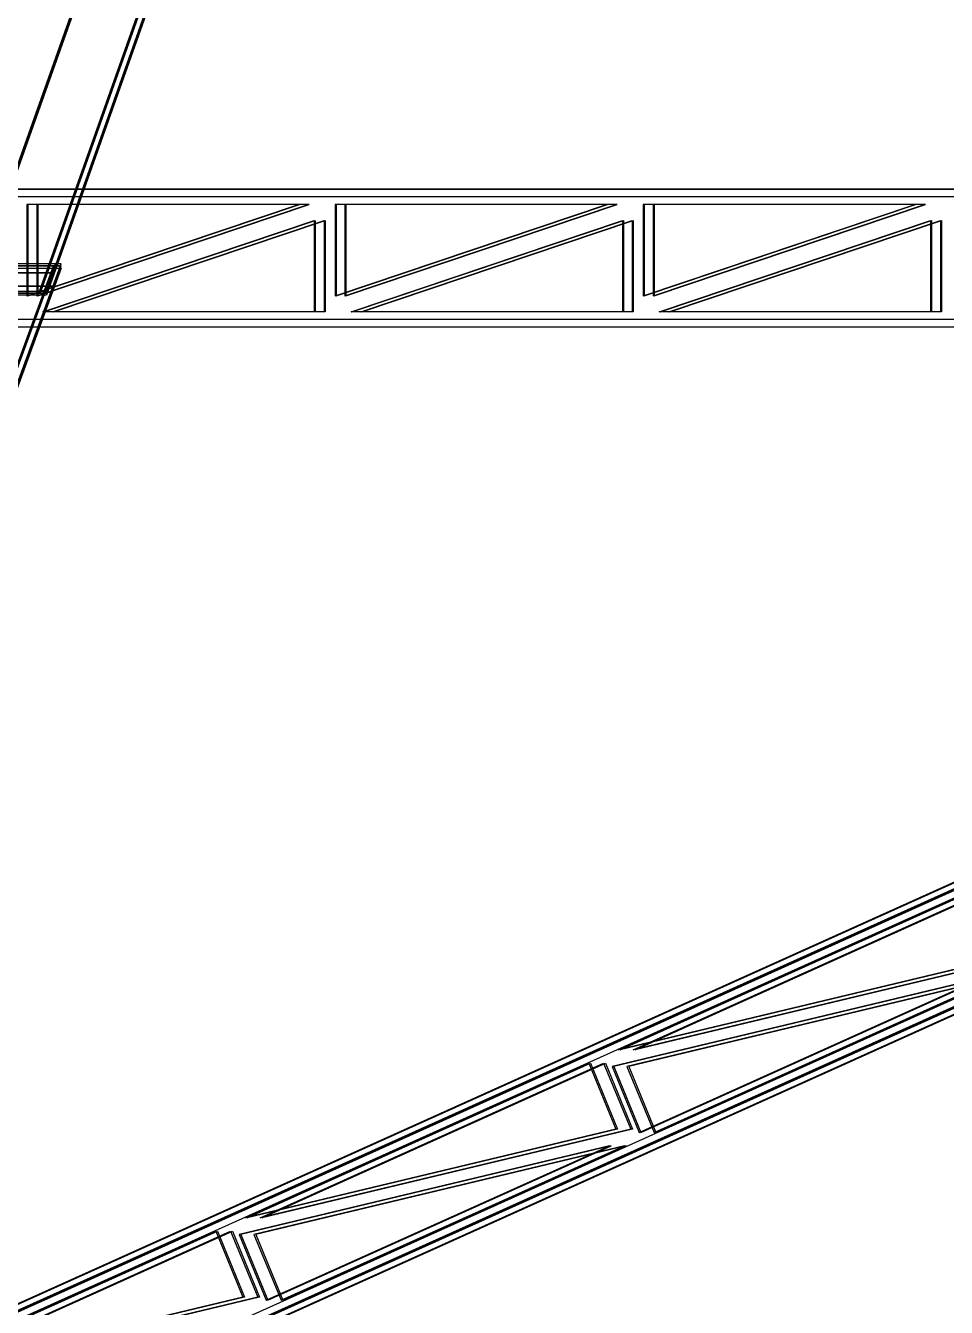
# Model space of a CAD drawing. Header units: millimetres. Extents: x -48000 to 1060615, y -2000 to 333000.
# Drawn here: x -27645 to -25243, y 25319 to 28662 of the extents above; entities that cross this region are included whole.
import ezdxf

# ---------------------------------------------------------------- set-up
doc = ezdxf.new("R2010")
doc.units = ezdxf.units.MM
doc.layers.add('D-STR-STRC', color=7, linetype='Continuous', lineweight=25)

msp = doc.modelspace()

# ---------------------------------------------------------------- linework, layer by layer
at = {"layer": 'D-STR-STRC'}
for points in [[(-31179.55, 27969.79), (-27590.48, 27969.79), (-23312.53, 40040.9), (-26661.6, 40040.9)], [(-31179.55, 27964.44), (-27590.48, 27964.44), (-23312.53, 40035.56), (-26661.6, 40035.56)], [(-27590.48, 27958.83), (-31179.55, 27958.83), (-26661.6, 40029.95), (-23312.53, 40029.95)], [(-27605.56, 27969.79), (-27605.56, 27969.79), (-23327.61, 40040.9), (-23327.61, 40040.9)], [(-30956.71, 28050.02), (-27754.86, 28050.02), (-26381.61, 31913.26), (-29514.91, 31913.26)], [(-30956.71, 28044.67), (-27754.86, 28044.67), (-26381.61, 31907.92), (-29514.91, 31907.92)], [(-27577.13, 28050.02), (-27577.13, 28050.02), (-26208.01, 31913.26), (-26208.01, 31913.26)], [(-27562.05, 28044.67), (-27562.05, 28044.67), (-26192.93, 31907.92), (-26192.93, 31907.92)], [(-27755.02, 28044.21), (-30956.88, 28044.21), (-29890.16, 30902.45), (-26739.02, 30902.45)], [(-27755.02, 28038.6), (-30956.88, 28038.6), (-29890.16, 30896.84), (-26739.02, 30896.84)], [(-21236.23, 28235.56), (-21236.23, 27875.56), (-30885.25, 27875.56), (-30885.25, 28235.56)], [(-21236.23, 28235.56), (-21236.23, 27875.56), (-30885.25, 27875.56), (-30885.25, 28235.56)], [(-21233.74, 28235.56), (-21233.74, 27875.56), (-30882.76, 27875.56), (-30882.76, 28235.56)], [(-21233.74, 28235.56), (-21233.74, 27875.56), (-30882.76, 27875.56), (-30882.76, 28235.56)], [(-21210.71, 28235.56), (-21210.71, 27875.56), (-30859.72, 27875.56), (-30859.72, 28235.56)], [(-21210.71, 28235.56), (-21210.71, 27875.56), (-30859.72, 27875.56), (-30859.72, 28235.56)], [(-21208.22, 28235.56), (-21208.22, 27875.56), (-30857.23, 27875.56), (-30857.23, 28235.56)], [(-21208.22, 28235.56), (-21208.22, 27875.56), (-30857.23, 27875.56), (-30857.23, 28235.56)], [(-32979.54, 22937.77), (-32866.03, 22662.23), (-21187.28, 27917.78), (-21300.79, 28193.33)], [(-32979.54, 22937.77), (-32866.03, 22662.23), (-21187.28, 27917.78), (-21300.79, 28193.33)], [(-32974.89, 22937.77), (-32861.38, 22662.23), (-21182.63, 27917.78), (-21296.14, 28193.33)], [(-32974.89, 22937.77), (-32861.38, 22662.23), (-21182.63, 27917.78), (-21296.14, 28193.33)], [(-32940.57, 22937.77), (-32827.06, 22662.23), (-21148.31, 27917.78), (-21261.82, 28193.33)], [(-32940.57, 22937.77), (-32827.06, 22662.23), (-21148.31, 27917.78), (-21261.82, 28193.33)], [(-32935.92, 22937.77), (-32822.41, 22662.23), (-21143.66, 27917.78), (-21257.17, 28193.33)], [(-32935.92, 22937.77), (-32822.41, 22662.23), (-21143.66, 27917.78), (-21257.17, 28193.33)], [(-26933.48, 28195.56), (-27641.74, 28195.56), (-27641.74, 27957.56)], [(-26933.48, 28195.56), (-27641.74, 28195.56), (-27641.74, 27957.56)], [(-26930.99, 28195.56), (-27639.25, 28195.56), (-27639.25, 27957.56)], [(-26930.99, 28195.56), (-27639.25, 28195.56), (-27639.25, 27957.56)], [(-26907.95, 28195.56), (-27616.22, 28195.56), (-27616.22, 27957.56)], [(-26907.95, 28195.56), (-27616.22, 28195.56), (-27616.22, 27957.56)], [(-26905.46, 28195.56), (-27613.73, 28195.56), (-27613.73, 27957.56)], [(-26905.46, 28195.56), (-27613.73, 28195.56), (-27613.73, 27957.56)], [(-26129.39, 28195.56), (-26837.66, 28195.56), (-26837.66, 27957.56)], [(-26129.39, 28195.56), (-26837.66, 28195.56), (-26837.66, 27957.56)], [(-26126.9, 28195.56), (-26835.17, 28195.56), (-26835.17, 27957.56)], [(-26126.9, 28195.56), (-26835.17, 28195.56), (-26835.17, 27957.56)], [(-26103.87, 28195.56), (-26812.13, 28195.56), (-26812.13, 27957.56)], [(-26103.87, 28195.56), (-26812.13, 28195.56), (-26812.13, 27957.56)], [(-26101.38, 28195.56), (-26809.64, 28195.56), (-26809.64, 27957.56)], [(-26101.38, 28195.56), (-26809.64, 28195.56), (-26809.64, 27957.56)], [(-25325.31, 28195.56), (-26033.57, 28195.56), (-26033.57, 27957.56)], [(-25325.31, 28195.56), (-26033.57, 28195.56), (-26033.57, 27957.56)], [(-25322.82, 28195.56), (-26031.08, 28195.56), (-26031.08, 27957.56)], [(-25322.82, 28195.56), (-26031.08, 28195.56), (-26031.08, 27957.56)], [(-25299.78, 28195.56), (-26008.05, 28195.56), (-26008.05, 27957.56)], [(-25299.78, 28195.56), (-26008.05, 28195.56), (-26008.05, 27957.56)], [(-25297.29, 28195.56), (-26005.56, 28195.56), (-26005.56, 27957.56)], [(-25297.29, 28195.56), (-26005.56, 28195.56), (-26005.56, 27957.56)], [(-26891.99, 28153.56), (-26891.99, 27915.56), (-27600.25, 27915.56)], [(-26891.99, 28153.56), (-26891.99, 27915.56), (-27600.25, 27915.56)], [(-26889.5, 28153.56), (-26889.5, 27915.56), (-27597.76, 27915.56)], [(-26889.5, 28153.56), (-26889.5, 27915.56), (-27597.76, 27915.56)], [(-26866.46, 28153.56), (-26866.46, 27915.56), (-27574.73, 27915.56)], [(-26866.46, 28153.56), (-26866.46, 27915.56), (-27574.73, 27915.56)], [(-26863.97, 28153.56), (-26863.97, 27915.56), (-27572.24, 27915.56)], [(-26863.97, 28153.56), (-26863.97, 27915.56), (-27572.24, 27915.56)], [(-26087.9, 28153.56), (-26087.9, 27915.56), (-26796.17, 27915.56)], [(-26087.9, 28153.56), (-26087.9, 27915.56), (-26796.17, 27915.56)], [(-26085.41, 28153.56), (-26085.41, 27915.56), (-26793.68, 27915.56)], [(-26085.41, 28153.56), (-26085.41, 27915.56), (-26793.68, 27915.56)], [(-26062.38, 28153.56), (-26062.38, 27915.56), (-26770.65, 27915.56)], [(-26062.38, 28153.56), (-26062.38, 27915.56), (-26770.65, 27915.56)], [(-26059.89, 28153.56), (-26059.89, 27915.56), (-26768.16, 27915.56)], [(-26059.89, 28153.56), (-26059.89, 27915.56), (-26768.16, 27915.56)], [(-25283.82, 28153.56), (-25283.82, 27915.56), (-25992.08, 27915.56)], [(-25283.82, 28153.56), (-25283.82, 27915.56), (-25992.08, 27915.56)], [(-25281.33, 28153.56), (-25281.33, 27915.56), (-25989.59, 27915.56)], [(-25281.33, 28153.56), (-25281.33, 27915.56), (-25989.59, 27915.56)], [(-25258.29, 28153.56), (-25258.29, 27915.56), (-25966.56, 27915.56)], [(-25258.29, 28153.56), (-25258.29, 27915.56), (-25966.56, 27915.56)], [(-25255.8, 28153.56), (-25255.8, 27915.56), (-25964.07, 27915.56)], [(-25255.8, 28153.56), (-25255.8, 27915.56), (-25964.07, 27915.56)], [(-35055.09, 17970.19), (-31242.21, 17970.19), (-27552.29, 28040.82), (-31165.18, 28040.82)], [(-35055.09, 17964.69), (-31242.21, 17964.69), (-27552.29, 28035.31), (-31165.18, 28035.31)], [(-31242.21, 17958.92), (-35055.09, 17958.92), (-31165.18, 28029.55), (-27552.29, 28029.55)], [(-31257.23, 17970.19), (-31257.23, 17970.19), (-27567.32, 28040.82), (-27567.32, 28040.82)], [(-31165.18, 28035.31), (-27552.29, 28035.31), (-27552.29, 28035.31), (-31165.18, 28035.31)], [(-31164.47, 28035.31), (-27553, 28035.31), (-27553, 28035.31), (-31164.47, 28035.31)], [(-31164.47, 28035.31), (-31164.47, 28035.31), (-27553, 28035.31), (-27553, 28035.31)], [(-31158.88, 28017.78), (-27572.28, 28017.78), (-27572.28, 28017.78), (-31158.88, 28017.78)], [(-31158.88, 28017.78), (-31158.88, 28017.78), (-27572.28, 28017.78), (-27572.28, 28017.78)], [(-27552.29, 28035.31), (-27552.29, 28035.31), (-27572.29, 28035.31), (-27572.29, 28035.31)], [(-31184.93, 27982.34), (-27572.41, 27982.34), (-27572.41, 27982.34), (-31184.93, 27982.34)], [(-31184.93, 27982.34), (-31184.93, 27982.34), (-27572.41, 27982.34), (-27572.41, 27982.34)], [(-31179.55, 27964.44), (-27590.48, 27964.44), (-27590.48, 27964.44), (-31179.55, 27964.44)], [(-31178.84, 27964.44), (-27591.19, 27964.44), (-27591.19, 27964.44), (-31178.84, 27964.44)], [(-31178.84, 27964.44), (-31178.84, 27964.44), (-27591.19, 27964.44), (-27591.19, 27964.44)], [(-28768.1, 24763.62), (-28768.1, 24763.62), (-27596.51, 27961.14), (-27596.51, 27961.14)], [(-28753.07, 24758.11), (-28753.07, 24758.11), (-27581.49, 27955.64), (-27581.49, 27955.64)], [(-27590.48, 27964.44), (-27590.48, 27964.44), (-27610.48, 27964.44), (-27610.48, 27964.44)], [(-26098.63, 25990.7), (-25202.74, 26393.86), (-25131.98, 26222.11)], [(-26098.63, 25990.7), (-25202.74, 26393.86), (-25131.98, 26222.11)], [(-26093.98, 25990.7), (-25198.08, 26393.86), (-25127.33, 26222.11)], [(-26093.98, 25990.7), (-25198.08, 26393.86), (-25127.33, 26222.11)], [(-26059.66, 25990.7), (-25163.77, 26393.86), (-25093.01, 26222.11)], [(-26059.66, 25990.7), (-25163.77, 26393.86), (-25093.01, 26222.11)], [(-26055.01, 25990.7), (-25159.11, 26393.86), (-25088.36, 26222.11)], [(-26055.01, 25990.7), (-25159.11, 26393.86), (-25088.36, 26222.11)], [(-26115.15, 25947.34), (-26044.39, 25775.58), (-25148.5, 26178.75)], [(-26115.15, 25947.34), (-26044.39, 25775.58), (-25148.5, 26178.75)], [(-26110.49, 25947.34), (-26039.74, 25775.58), (-25143.84, 26178.75)], [(-26110.49, 25947.34), (-26039.74, 25775.58), (-25143.84, 26178.75)], [(-26076.18, 25947.34), (-26005.42, 25775.58), (-25109.53, 26178.75)], [(-26076.18, 25947.34), (-26005.42, 25775.58), (-25109.53, 26178.75)], [(-26071.52, 25947.34), (-26000.77, 25775.58), (-25104.87, 26178.75)], [(-26071.52, 25947.34), (-26000.77, 25775.58), (-25104.87, 26178.75)], [(-27071.86, 25552.74), (-26175.97, 25955.9), (-26105.21, 25784.14)], [(-27071.86, 25552.74), (-26175.97, 25955.9), (-26105.21, 25784.14)], [(-27067.21, 25552.74), (-26171.31, 25955.9), (-26100.56, 25784.14)], [(-27067.21, 25552.74), (-26171.31, 25955.9), (-26100.56, 25784.14)], [(-27032.89, 25552.74), (-26137, 25955.9), (-26066.24, 25784.14)], [(-27032.89, 25552.74), (-26137, 25955.9), (-26066.24, 25784.14)], [(-27028.24, 25552.74), (-26132.34, 25955.9), (-26061.59, 25784.14)], [(-27028.24, 25552.74), (-26132.34, 25955.9), (-26061.59, 25784.14)], [(-27088.38, 25509.38), (-27017.62, 25337.62), (-26121.73, 25740.78)], [(-27088.38, 25509.38), (-27017.62, 25337.62), (-26121.73, 25740.78)], [(-27083.72, 25509.38), (-27012.97, 25337.62), (-26117.07, 25740.78)], [(-27083.72, 25509.38), (-27012.97, 25337.62), (-26117.07, 25740.78)], [(-27049.41, 25509.38), (-26978.65, 25337.62), (-26082.76, 25740.78)], [(-27049.41, 25509.38), (-26978.65, 25337.62), (-26082.76, 25740.78)], [(-27044.75, 25509.38), (-26974, 25337.62), (-26078.1, 25740.78)], [(-27044.75, 25509.38), (-26974, 25337.62), (-26078.1, 25740.78)], [(-28045.09, 25114.77), (-27149.2, 25517.94), (-27078.44, 25346.18)], [(-28045.09, 25114.77), (-27149.2, 25517.94), (-27078.44, 25346.18)], [(-28040.44, 25114.77), (-27144.54, 25517.94), (-27073.79, 25346.18)], [(-28040.44, 25114.77), (-27144.54, 25517.94), (-27073.79, 25346.18)], [(-28006.12, 25114.77), (-27110.23, 25517.94), (-27039.47, 25346.18)], [(-28006.12, 25114.77), (-27110.23, 25517.94), (-27039.47, 25346.18)], [(-28001.47, 25114.77), (-27105.57, 25517.94), (-27034.82, 25346.18)], [(-28001.47, 25114.77), (-27105.57, 25517.94), (-27034.82, 25346.18)]]:
    msp.add_lwpolyline(points, close=True, dxfattribs=at)
for points in [[(-27610.48, 27964.44), (-23332.53, 40035.56)], [(-27590.48, 27964.44), (-23312.53, 40035.56)], [(-27590.48, 27964.44), (-23312.53, 40035.56)], [(-21236.23, 28235.56), (-30885.25, 28235.56)], [(-21236.23, 28235.56), (-30885.25, 28235.56)], [(-21236.23, 28215.56), (-30885.25, 28215.56)], [(-21236.23, 28215.56), (-30885.25, 28215.56)], [(-21208.22, 28235.56), (-30857.23, 28235.56)], [(-21208.22, 28235.56), (-30857.23, 28235.56)], [(-21208.22, 28215.56), (-30857.23, 28215.56)], [(-21208.22, 28215.56), (-30857.23, 28215.56)], [(-32979.54, 22937.77), (-21300.79, 28193.33)], [(-32979.54, 22937.77), (-21300.79, 28193.33)], [(-32935.92, 22937.77), (-21257.17, 28193.33)], [(-32935.92, 22937.77), (-21257.17, 28193.33)], [(-32971.97, 22919.4), (-21293.22, 28174.96)], [(-32971.97, 22919.4), (-21293.22, 28174.96)], [(-32928.35, 22919.4), (-21249.6, 28174.96)], [(-32928.35, 22919.4), (-21249.6, 28174.96)], [(-31262.21, 17964.69), (-27572.29, 28035.31)], [(-31242.21, 17964.69), (-27552.29, 28035.31)], [(-31242.21, 17964.69), (-27552.29, 28035.31)], [(-27591.19, 27964.44), (-27572.28, 28017.78)], [(-27591.19, 27964.44), (-27572.28, 28017.78)], [(-27572.41, 27982.34), (-27553, 28035.31)], [(-27572.41, 27982.34), (-27553, 28035.31)], [(-32873.6, 22680.6), (-21194.85, 27936.15)], [(-32873.6, 22680.6), (-21194.85, 27936.15)], [(-32866.03, 22662.23), (-21187.28, 27917.78)], [(-32866.03, 22662.23), (-21187.28, 27917.78)], [(-32829.97, 22680.6), (-21151.22, 27936.15)], [(-32829.97, 22680.6), (-21151.22, 27936.15)], [(-32822.41, 22662.23), (-21143.66, 27917.78)], [(-32822.41, 22662.23), (-21143.66, 27917.78)], [(-21236.23, 27895.56), (-30885.25, 27895.56)], [(-21236.23, 27895.56), (-30885.25, 27895.56)], [(-21208.22, 27895.56), (-30857.23, 27895.56)], [(-21208.22, 27895.56), (-30857.23, 27895.56)], [(-21236.23, 27875.56), (-30885.25, 27875.56)], [(-21236.23, 27875.56), (-30885.25, 27875.56)], [(-21208.22, 27875.56), (-30857.23, 27875.56)], [(-21208.22, 27875.56), (-30857.23, 27875.56)]]:
    msp.add_lwpolyline(points, dxfattribs=at)

doc.saveas('drawing.dxf')
